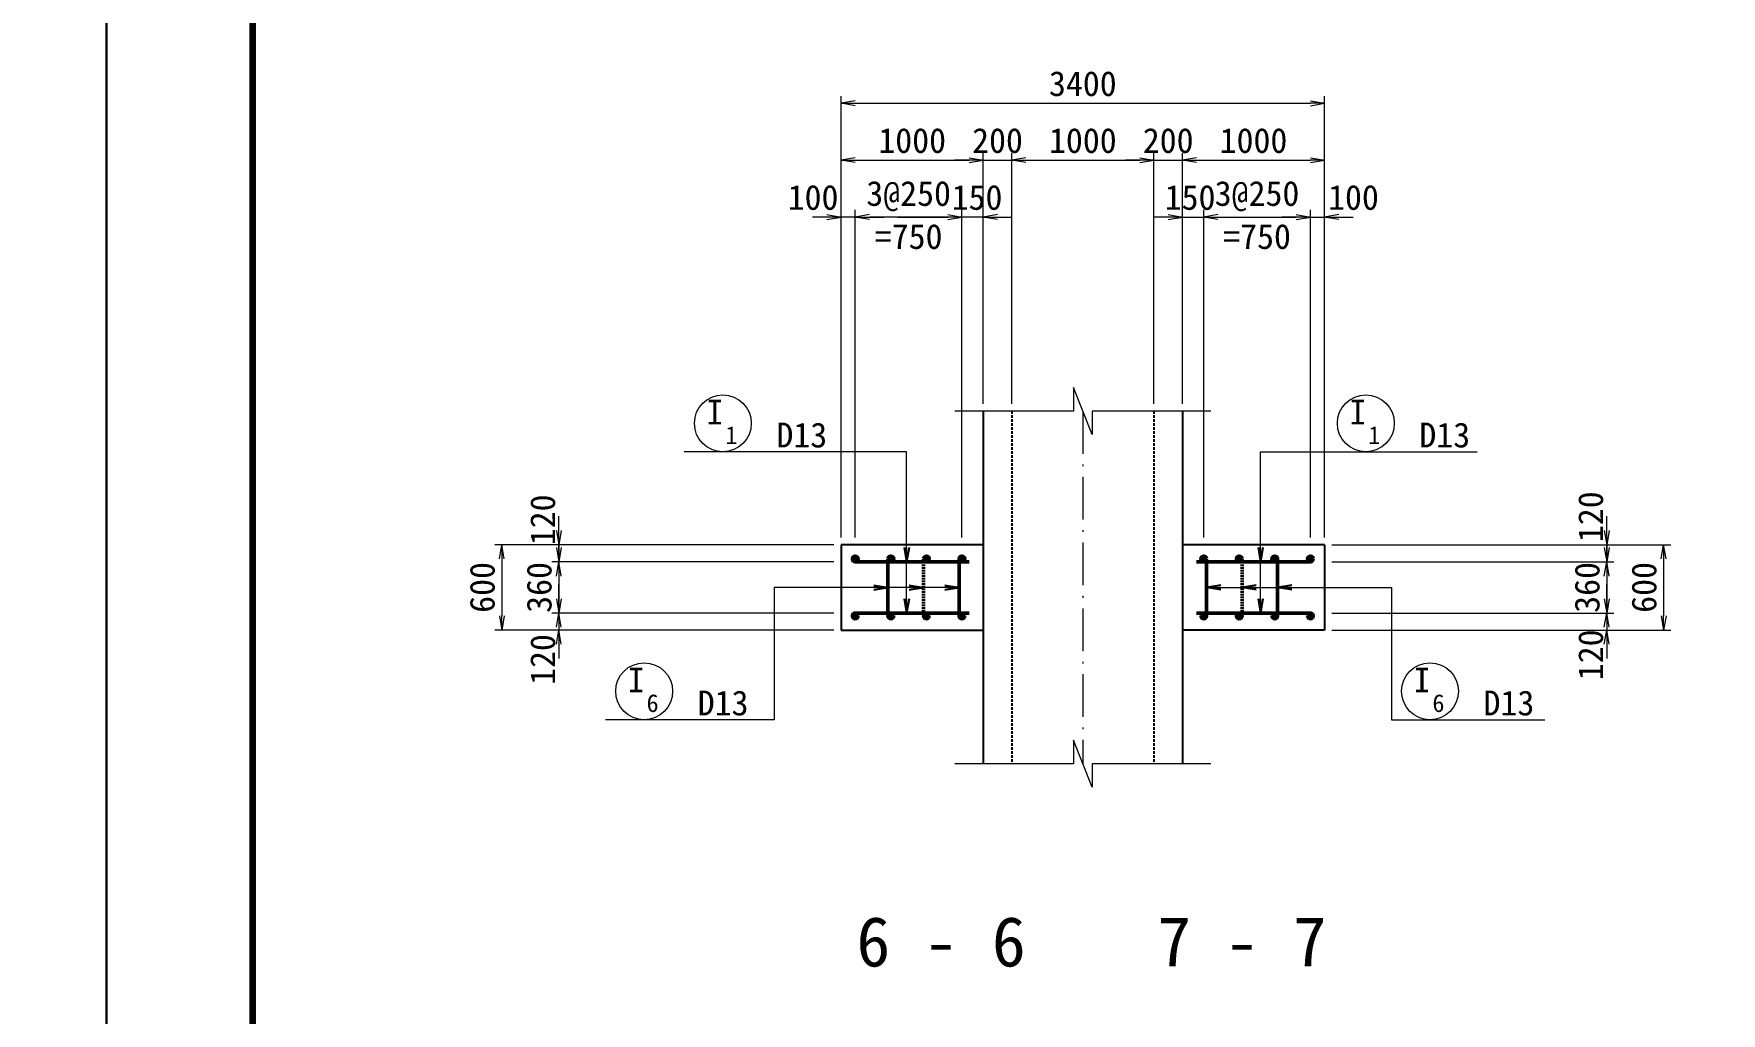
# Model space of a CAD drawing. Header units: millimetres. Extents: x 169470 to 758170, y -17820 to 11880.
# Drawn here: x 631507 to 643373, y -9692 to -2805 of the extents above; entities that cross this region are included whole.
import ezdxf
from ezdxf.enums import TextEntityAlignment as Align

# ---------------------------------------------------------------- set-up
doc = ezdxf.new("R2010")
doc.units = ezdxf.units.MM
doc.header["$LTSCALE"] = 50
doc.header["$PDSIZE"] = 300
doc.linetypes.add('DASHED2', pattern=[0.375, 0.25, -0.125])
doc.linetypes.add('SXF_一点短鎖線', pattern=[9.25, 6, -1.5, 0.25, -1.5])
doc.layers.get('Defpoints').update_dxf_attribs({"color": 151})
for name, color, linetype, lineweight in [('D-BMK', 2, 'SXF_一点短鎖線', 13), ('D-STR', 1, 'Continuous', 25), ('D-STR-DIM', 7, 'Continuous', 13), ('D-STR-HTXT', 7, 'Continuous', 13), ('D-STR-STR1', 2, 'Continuous', 50), ('D-STR-STR2', 6, 'Continuous', 50), ('D-STR-STR2 @ 1', 6, 'Continuous', 50), ('D-STR-STR3', 4, 'Continuous', 50), ('D-STR-TXT', 7, 'Continuous', 13), ('D-TTL', 2, 'Continuous', 140)]:
    doc.layers.add(name, color=color, linetype=linetype, lineweight=lineweight)
doc.styles.add('YOKO_GOTHIC', font='MS Gothic.ttf')
doc.dimstyles.new('S50', dxfattribs={"dimscale": 50, "dimtxt": 3.5, "dimasz": 2, "dimexe": 1, "dimexo": 1, "dimgap": 1, "dimtad": 1, "dimdec": 0, "dimzin": 1, "dimdsep": 46, "dimtxsty": 'YOKO_GOTHIC', "dimblk": 'OPEN', "dimcen": 0, "dimclrd": 256, "dimclre": 256, "dimclrt": 256, "dimaunit": 1, "dimadec": 3, "dimazin": 0, "dimtfac": 1, "dimtdec": 0, "dimtix": 1, "dimtmove": 2, "dimatfit": 3, "dimldrblk": 'OPEN', "dimfxl": 1, "dimlwd": -1, "dimlwe": -1, "dimarcsym": 2})

# ---------------------------------------------------------------- blocks, each defined once
blk = doc.blocks.new('a')
at = {"layer": 'D-STR-STR2', "lineweight": 50}
for radius in [20, 10]:
    blk.add_circle((0, 0), radius, dxfattribs=at)
blk = doc.blocks.new('_Open')
at = {"color": 0, "linetype": 'ByBlock', "lineweight": -2}
for p, q in [((-1, 0.17), (0, 0)), ((-1, -0.17), (0, 0)), ((0, 0), (-1, 0))]:
    blk.add_line(p, q, dxfattribs=at)
blk = doc.blocks.new('*D2489')
at = {"layer": 'D-STR-DIM', "transparency": 16777216}
for p, q in [((635199, -6298), (635199, -6198)), ((637134, -6398), (635149, -6398)), ((635199, -6398), (635199, -6518)), ((637134, -6518), (635149, -6518)), ((635199, -6618), (635199, -6718))]:
    blk.add_line(p, q, dxfattribs=at)
at = {"layer": 'Defpoints', "color": 0, "transparency": 16777216}
for p in [(637184, -6398), (635199, -6518), (637184, -6518)]:
    blk.add_point(p, dxfattribs=at)
at = {"layer": 'D-STR-DIM', "transparency": 16777216, "xscale": 100, "yscale": 100, "zscale": 100}
for p, rotation in [((635199, -6398), 270), ((635199, -6518), 90)]:
    blk.add_blockref('_Open', p, dxfattribs=dict(at, rotation=rotation))
at = {"layer": 'D-STR-DIM', "transparency": 16777216, "insert": (635087, -6223), "char_height": 175, "attachment_point": 5, "rotation": 90, "style": 'YOKO_GOTHIC'}
blk.add_mtext('120', dxfattribs=at)
blk = doc.blocks.new('*D2490')
at = {"layer": 'D-STR-DIM', "transparency": 16777216}
for p, q in [((635199, -6418), (635199, -6318)), ((637134, -6518), (635149, -6518)), ((635199, -6518), (635199, -6878)), ((637134, -6878), (635149, -6878)), ((635199, -6978), (635199, -7078))]:
    blk.add_line(p, q, dxfattribs=at)
at = {"layer": 'Defpoints', "color": 0, "transparency": 16777216}
for p in [(637184, -6518), (635199, -6878), (637184, -6878)]:
    blk.add_point(p, dxfattribs=at)
at = {"layer": 'D-STR-DIM', "transparency": 16777216, "xscale": 100, "yscale": 100, "zscale": 100}
for p, rotation in [((635199, -6518), 270), ((635199, -6878), 90)]:
    blk.add_blockref('_Open', p, dxfattribs=dict(at, rotation=rotation))
at = {"layer": 'D-STR-DIM', "transparency": 16777216, "insert": (635062, -6698), "char_height": 175, "attachment_point": 5, "rotation": 90, "style": 'YOKO_GOTHIC'}
blk.add_mtext('360', dxfattribs=at)
blk = doc.blocks.new('*D2491')
at = {"layer": 'D-STR-DIM', "transparency": 16777216}
for p, q in [((635199, -6778), (635199, -6678)), ((637134, -6878), (635149, -6878)), ((635199, -6878), (635199, -6998)), ((637134, -6998), (635149, -6998)), ((635199, -7098), (635199, -7198))]:
    blk.add_line(p, q, dxfattribs=at)
at = {"layer": 'Defpoints', "color": 0, "transparency": 16777216}
for p in [(637184, -6878), (635199, -6998), (637184, -6998)]:
    blk.add_point(p, dxfattribs=at)
at = {"layer": 'D-STR-DIM', "transparency": 16777216, "xscale": 100, "yscale": 100, "zscale": 100}
for p, rotation in [((635199, -6878), 270), ((635199, -6998), 90)]:
    blk.add_blockref('_Open', p, dxfattribs=dict(at, rotation=rotation))
at = {"layer": 'D-STR-DIM', "transparency": 16777216, "insert": (635087, -7205), "char_height": 175, "attachment_point": 5, "rotation": 90, "style": 'YOKO_GOTHIC'}
blk.add_mtext('120', dxfattribs=at)
blk = doc.blocks.new('*D2492')
at = {"layer": 'D-STR-DIM', "transparency": 16777216}
for p, q in [((637134, -6398), (634749, -6398)), ((634799, -6498), (634799, -6898)), ((637134, -6998), (634749, -6998))]:
    blk.add_line(p, q, dxfattribs=at)
at = {"layer": 'Defpoints', "color": 0, "transparency": 16777216}
for p in [(637184, -6398), (634799, -6998), (637184, -6998)]:
    blk.add_point(p, dxfattribs=at)
at = {"layer": 'D-STR-DIM', "transparency": 16777216, "xscale": 100, "yscale": 100, "zscale": 100}
for p, rotation in [((634799, -6398), 90), ((634799, -6998), 270)]:
    blk.add_blockref('_Open', p, dxfattribs=dict(at, rotation=rotation))
at = {"layer": 'D-STR-DIM', "transparency": 16777216, "insert": (634662, -6698), "char_height": 175, "attachment_point": 5, "rotation": 90, "style": 'YOKO_GOTHIC'}
blk.add_mtext('600', dxfattribs=at)
blk = doc.blocks.new('*D2493')
at = {"layer": 'D-STR-DIM', "transparency": 16777216}
for p, q in [((642568, -6298), (642568, -6198)), ((640634, -6398), (642618, -6398)), ((642568, -6398), (642568, -6518)), ((640634, -6518), (642618, -6518)), ((642568, -6618), (642568, -6718))]:
    blk.add_line(p, q, dxfattribs=at)
at = {"layer": 'Defpoints', "color": 0, "transparency": 16777216}
for p in [(640584, -6398), (640584, -6518), (642568, -6518)]:
    blk.add_point(p, dxfattribs=at)
at = {"layer": 'D-STR-DIM', "transparency": 16777216, "xscale": 100, "yscale": 100, "zscale": 100}
for p, rotation in [((642568, -6398), 270), ((642568, -6518), 90)]:
    blk.add_blockref('_Open', p, dxfattribs=dict(at, rotation=rotation))
at = {"layer": 'D-STR-DIM', "transparency": 16777216, "insert": (642456, -6201), "char_height": 175, "attachment_point": 5, "rotation": 90, "style": 'YOKO_GOTHIC'}
blk.add_mtext('120', dxfattribs=at)
blk = doc.blocks.new('*D2494')
at = {"layer": 'D-STR-DIM', "transparency": 16777216}
for p, q in [((642568, -6418), (642568, -6318)), ((640634, -6518), (642618, -6518)), ((642568, -6518), (642568, -6878)), ((640634, -6878), (642618, -6878)), ((642568, -6978), (642568, -7078))]:
    blk.add_line(p, q, dxfattribs=at)
at = {"layer": 'Defpoints', "color": 0, "transparency": 16777216}
for p in [(640584, -6518), (640584, -6878), (642568, -6878)]:
    blk.add_point(p, dxfattribs=at)
at = {"layer": 'D-STR-DIM', "transparency": 16777216, "xscale": 100, "yscale": 100, "zscale": 100}
for p, rotation in [((642568, -6518), 270), ((642568, -6878), 90)]:
    blk.add_blockref('_Open', p, dxfattribs=dict(at, rotation=rotation))
at = {"layer": 'D-STR-DIM', "transparency": 16777216, "insert": (642431, -6698), "char_height": 175, "attachment_point": 5, "rotation": 90, "style": 'YOKO_GOTHIC'}
blk.add_mtext('360', dxfattribs=at)
blk = doc.blocks.new('*D2495')
at = {"layer": 'D-STR-DIM', "transparency": 16777216}
for p, q in [((642568, -6778), (642568, -6678)), ((640634, -6878), (642618, -6878)), ((642568, -6878), (642568, -6998)), ((640634, -6998), (642618, -6998)), ((642568, -7098), (642568, -7198))]:
    blk.add_line(p, q, dxfattribs=at)
at = {"layer": 'Defpoints', "color": 0, "transparency": 16777216}
for p in [(640584, -6878), (640584, -6998), (642568, -6998)]:
    blk.add_point(p, dxfattribs=at)
at = {"layer": 'D-STR-DIM', "transparency": 16777216, "xscale": 100, "yscale": 100, "zscale": 100}
for p, rotation in [((642568, -6878), 270), ((642568, -6998), 90)]:
    blk.add_blockref('_Open', p, dxfattribs=dict(at, rotation=rotation))
at = {"layer": 'D-STR-DIM', "transparency": 16777216, "insert": (642456, -7172), "char_height": 175, "attachment_point": 5, "rotation": 90, "style": 'YOKO_GOTHIC'}
blk.add_mtext('120', dxfattribs=at)
blk = doc.blocks.new('*D2496')
at = {"layer": 'D-STR-DIM', "transparency": 16777216}
for p, q in [((640634, -6398), (643018, -6398)), ((642968, -6498), (642968, -6898)), ((640634, -6998), (643018, -6998))]:
    blk.add_line(p, q, dxfattribs=at)
at = {"layer": 'Defpoints', "color": 0, "transparency": 16777216}
for p in [(640584, -6398), (640584, -6998), (642968, -6998)]:
    blk.add_point(p, dxfattribs=at)
at = {"layer": 'D-STR-DIM', "transparency": 16777216, "xscale": 100, "yscale": 100, "zscale": 100}
for p, rotation in [((642968, -6398), 90), ((642968, -6998), 270)]:
    blk.add_blockref('_Open', p, dxfattribs=dict(at, rotation=rotation))
at = {"layer": 'D-STR-DIM', "transparency": 16777216, "insert": (642831, -6698), "char_height": 175, "attachment_point": 5, "rotation": 90, "style": 'YOKO_GOTHIC'}
blk.add_mtext('600', dxfattribs=at)
blk = doc.blocks.new('*D2497')
at = {"layer": 'D-STR-DIM', "transparency": 16777216}
for p, q in [((637184, -6348), (637184, -3244)), ((637284, -3294), (640484, -3294)), ((640584, -6348), (640584, -3244))]:
    blk.add_line(p, q, dxfattribs=at)
at = {"layer": 'Defpoints', "color": 0, "transparency": 16777216}
for p in [(640584, -3294), (637184, -6398), (640584, -6398)]:
    blk.add_point(p, dxfattribs=at)
at = {"layer": 'D-STR-DIM', "transparency": 16777216, "xscale": 100, "yscale": 100, "zscale": 100, "rotation": 180}
blk.add_blockref('_Open', (637184, -3294), dxfattribs=at)
at = {"layer": 'D-STR-DIM', "transparency": 16777216, "xscale": 100, "yscale": 100, "zscale": 100}
blk.add_blockref('_Open', (640584, -3294), dxfattribs=at)
at = {"layer": 'D-STR-DIM', "transparency": 16777216, "insert": (638884, -3157), "char_height": 175, "attachment_point": 5, "style": 'YOKO_GOTHIC'}
blk.add_mtext('3400', dxfattribs=at)
blk = doc.blocks.new('*D2498')
at = {"layer": 'D-STR-DIM', "transparency": 16777216}
for p, q in [((637184, -6348), (637184, -3644)), ((638184, -5408), (638184, -3644)), ((637284, -3694), (638084, -3694))]:
    blk.add_line(p, q, dxfattribs=at)
at = {"layer": 'Defpoints', "color": 0, "transparency": 16777216}
for p in [(638184, -3694), (638184, -5458), (637184, -6398)]:
    blk.add_point(p, dxfattribs=at)
at = {"layer": 'D-STR-DIM', "transparency": 16777216, "xscale": 100, "yscale": 100, "zscale": 100, "rotation": 180}
blk.add_blockref('_Open', (637184, -3694), dxfattribs=at)
at = {"layer": 'D-STR-DIM', "transparency": 16777216, "xscale": 100, "yscale": 100, "zscale": 100}
blk.add_blockref('_Open', (638184, -3694), dxfattribs=at)
at = {"layer": 'D-STR-DIM', "transparency": 16777216, "insert": (637684, -3557), "char_height": 175, "attachment_point": 5, "style": 'YOKO_GOTHIC'}
blk.add_mtext('1000', dxfattribs=at)
blk = doc.blocks.new('*D2499')
at = {"layer": 'D-STR-DIM', "transparency": 16777216}
for p, q in [((638184, -5408), (638184, -3644)), ((638384, -5408), (638384, -3644)), ((638084, -3694), (637984, -3694)), ((638184, -3694), (638384, -3694)), ((638484, -3694), (638584, -3694))]:
    blk.add_line(p, q, dxfattribs=at)
at = {"layer": 'Defpoints', "color": 0, "transparency": 16777216}
for p in [(638384, -3694), (638184, -5458), (638384, -5458)]:
    blk.add_point(p, dxfattribs=at)
at = {"layer": 'D-STR-DIM', "transparency": 16777216, "xscale": 100, "yscale": 100, "zscale": 100}
blk.add_blockref('_Open', (638184, -3694), dxfattribs=at)
at = {"layer": 'D-STR-DIM', "transparency": 16777216, "xscale": 100, "yscale": 100, "zscale": 100, "rotation": 180}
blk.add_blockref('_Open', (638384, -3694), dxfattribs=at)
at = {"layer": 'D-STR-DIM', "transparency": 16777216, "insert": (638284, -3557), "char_height": 175, "attachment_point": 5, "style": 'YOKO_GOTHIC'}
blk.add_mtext('200', dxfattribs=at)
blk = doc.blocks.new('*D2500')
at = {"layer": 'D-STR-DIM', "transparency": 16777216}
for p, q in [((638384, -5408), (638384, -3644)), ((639384, -5408), (639384, -3644)), ((638484, -3694), (639284, -3694))]:
    blk.add_line(p, q, dxfattribs=at)
at = {"layer": 'Defpoints', "color": 0, "transparency": 16777216}
for p in [(639384, -3694), (638384, -5458), (639384, -5458)]:
    blk.add_point(p, dxfattribs=at)
at = {"layer": 'D-STR-DIM', "transparency": 16777216, "xscale": 100, "yscale": 100, "zscale": 100, "rotation": 180}
blk.add_blockref('_Open', (638384, -3694), dxfattribs=at)
at = {"layer": 'D-STR-DIM', "transparency": 16777216, "xscale": 100, "yscale": 100, "zscale": 100}
blk.add_blockref('_Open', (639384, -3694), dxfattribs=at)
at = {"layer": 'D-STR-DIM', "transparency": 16777216, "insert": (638884, -3557), "char_height": 175, "attachment_point": 5, "style": 'YOKO_GOTHIC'}
blk.add_mtext('1000', dxfattribs=at)
blk = doc.blocks.new('*D2501')
at = {"layer": 'D-STR-DIM', "transparency": 16777216}
for p, q in [((639384, -5408), (639384, -3644)), ((639584, -5408), (639584, -3644)), ((639284, -3694), (639184, -3694)), ((639384, -3694), (639584, -3694)), ((639684, -3694), (639784, -3694))]:
    blk.add_line(p, q, dxfattribs=at)
at = {"layer": 'Defpoints', "color": 0, "transparency": 16777216}
for p in [(639584, -3694), (639384, -5458), (639584, -5458)]:
    blk.add_point(p, dxfattribs=at)
at = {"layer": 'D-STR-DIM', "transparency": 16777216, "xscale": 100, "yscale": 100, "zscale": 100}
blk.add_blockref('_Open', (639384, -3694), dxfattribs=at)
at = {"layer": 'D-STR-DIM', "transparency": 16777216, "xscale": 100, "yscale": 100, "zscale": 100, "rotation": 180}
blk.add_blockref('_Open', (639584, -3694), dxfattribs=at)
at = {"layer": 'D-STR-DIM', "transparency": 16777216, "insert": (639484, -3557), "char_height": 175, "attachment_point": 5, "style": 'YOKO_GOTHIC'}
blk.add_mtext('200', dxfattribs=at)
blk = doc.blocks.new('*D2502')
at = {"layer": 'D-STR-DIM', "transparency": 16777216}
for p, q in [((639584, -5408), (639584, -3644)), ((640584, -6348), (640584, -3644)), ((639684, -3694), (640484, -3694))]:
    blk.add_line(p, q, dxfattribs=at)
at = {"layer": 'Defpoints', "color": 0, "transparency": 16777216}
for p in [(640584, -3694), (639584, -5458), (640584, -6398)]:
    blk.add_point(p, dxfattribs=at)
at = {"layer": 'D-STR-DIM', "transparency": 16777216, "xscale": 100, "yscale": 100, "zscale": 100, "rotation": 180}
blk.add_blockref('_Open', (639584, -3694), dxfattribs=at)
at = {"layer": 'D-STR-DIM', "transparency": 16777216, "xscale": 100, "yscale": 100, "zscale": 100}
blk.add_blockref('_Open', (640584, -3694), dxfattribs=at)
at = {"layer": 'D-STR-DIM', "transparency": 16777216, "insert": (640084, -3557), "char_height": 175, "attachment_point": 5, "style": 'YOKO_GOTHIC'}
blk.add_mtext('1000', dxfattribs=at)
blk = doc.blocks.new('*D2503')
at = {"layer": 'D-STR-DIM', "transparency": 16777216}
for p, q in [((639484, -4094), (639384, -4094)), ((639584, -5408), (639584, -4044)), ((639584, -4094), (639734, -4094)), ((639734, -6348), (639734, -4044)), ((639834, -4094), (639934, -4094))]:
    blk.add_line(p, q, dxfattribs=at)
at = {"layer": 'Defpoints', "color": 0, "transparency": 16777216}
for p in [(639734, -4094), (639584, -5458), (639734, -6398)]:
    blk.add_point(p, dxfattribs=at)
at = {"layer": 'D-STR-DIM', "transparency": 16777216, "xscale": 100, "yscale": 100, "zscale": 100}
blk.add_blockref('_Open', (639584, -4094), dxfattribs=at)
at = {"layer": 'D-STR-DIM', "transparency": 16777216, "xscale": 100, "yscale": 100, "zscale": 100, "rotation": 180}
blk.add_blockref('_Open', (639734, -4094), dxfattribs=at)
at = {"layer": 'D-STR-DIM', "transparency": 16777216, "insert": (639638, -3957), "char_height": 175, "attachment_point": 5, "style": 'YOKO_GOTHIC'}
blk.add_mtext('150', dxfattribs=at)
blk = doc.blocks.new('*D2504')
at = {"layer": 'D-STR-DIM', "transparency": 16777216}
for p, q in [((639734, -6348), (639734, -4044)), ((639834, -4094), (640384, -4094)), ((640484, -6348), (640484, -4044))]:
    blk.add_line(p, q, dxfattribs=at)
at = {"layer": 'Defpoints', "color": 0, "transparency": 16777216}
for p in [(640484, -4094), (639734, -6398), (640484, -6398)]:
    blk.add_point(p, dxfattribs=at)
at = {"layer": 'D-STR-DIM', "transparency": 16777216, "xscale": 100, "yscale": 100, "zscale": 100, "rotation": 180}
blk.add_blockref('_Open', (639734, -4094), dxfattribs=at)
at = {"layer": 'D-STR-DIM', "transparency": 16777216, "xscale": 100, "yscale": 100, "zscale": 100}
blk.add_blockref('_Open', (640484, -4094), dxfattribs=at)
at = {"layer": 'D-STR-DIM', "transparency": 16777216, "char_height": 175, "attachment_point": 5, "style": 'YOKO_GOTHIC'}
for s, insert in [('3@250', (640109, -3947)), ('=750', (640109, -4232))]:
    blk.add_mtext(s, dxfattribs=dict(at, insert=insert))
blk = doc.blocks.new('*D2505')
at = {"layer": 'D-STR-DIM', "transparency": 16777216}
for p, q in [((640384, -4094), (640284, -4094)), ((640484, -6348), (640484, -4044)), ((640484, -4094), (640584, -4094)), ((640584, -6348), (640584, -4044)), ((640684, -4094), (640784, -4094))]:
    blk.add_line(p, q, dxfattribs=at)
at = {"layer": 'Defpoints', "color": 0, "transparency": 16777216}
for p in [(640584, -4094), (640484, -6398), (640584, -6398)]:
    blk.add_point(p, dxfattribs=at)
at = {"layer": 'D-STR-DIM', "transparency": 16777216, "xscale": 100, "yscale": 100, "zscale": 100}
blk.add_blockref('_Open', (640484, -4094), dxfattribs=at)
at = {"layer": 'D-STR-DIM', "transparency": 16777216, "xscale": 100, "yscale": 100, "zscale": 100, "rotation": 180}
blk.add_blockref('_Open', (640584, -4094), dxfattribs=at)
at = {"layer": 'D-STR-DIM', "transparency": 16777216, "insert": (640787, -3957), "char_height": 175, "attachment_point": 5, "style": 'YOKO_GOTHIC'}
blk.add_mtext('100', dxfattribs=at)
blk = doc.blocks.new('*D2506')
at = {"layer": 'D-STR-DIM', "transparency": 16777216}
for p, q in [((637934, -4094), (637834, -4094)), ((638034, -6348), (638034, -4044)), ((638184, -4094), (638034, -4094)), ((638184, -5408), (638184, -4044)), ((638284, -4094), (638384, -4094))]:
    blk.add_line(p, q, dxfattribs=at)
at = {"layer": 'Defpoints', "color": 0, "transparency": 16777216}
for p in [(638034, -4094), (638184, -5458), (638034, -6398)]:
    blk.add_point(p, dxfattribs=at)
at = {"layer": 'D-STR-DIM', "transparency": 16777216, "xscale": 100, "yscale": 100, "zscale": 100}
blk.add_blockref('_Open', (638034, -4094), dxfattribs=at)
at = {"layer": 'D-STR-DIM', "transparency": 16777216, "xscale": 100, "yscale": 100, "zscale": 100, "rotation": 180}
blk.add_blockref('_Open', (638184, -4094), dxfattribs=at)
at = {"layer": 'D-STR-DIM', "transparency": 16777216, "insert": (638140, -3957), "char_height": 175, "attachment_point": 5, "style": 'YOKO_GOTHIC'}
blk.add_mtext('150', dxfattribs=at)
blk = doc.blocks.new('*D2507')
at = {"layer": 'D-STR-DIM', "transparency": 16777216}
for p, q in [((637284, -6348), (637284, -4044)), ((637934, -4094), (637384, -4094)), ((638034, -6348), (638034, -4044))]:
    blk.add_line(p, q, dxfattribs=at)
at = {"layer": 'Defpoints', "color": 0, "transparency": 16777216}
for p in [(637284, -4094), (637284, -6398), (638034, -6398)]:
    blk.add_point(p, dxfattribs=at)
at = {"layer": 'D-STR-DIM', "transparency": 16777216, "xscale": 100, "yscale": 100, "zscale": 100, "rotation": 180}
blk.add_blockref('_Open', (637284, -4094), dxfattribs=at)
at = {"layer": 'D-STR-DIM', "transparency": 16777216, "xscale": 100, "yscale": 100, "zscale": 100}
blk.add_blockref('_Open', (638034, -4094), dxfattribs=at)
at = {"layer": 'D-STR-DIM', "transparency": 16777216, "char_height": 175, "attachment_point": 5, "style": 'YOKO_GOTHIC'}
for s, insert in [('3@250', (637659, -3947)), ('=750', (637659, -4232))]:
    blk.add_mtext(s, dxfattribs=dict(at, insert=insert))
blk = doc.blocks.new('*D2508')
at = {"layer": 'D-STR-DIM', "transparency": 16777216}
for p, q in [((637084, -4094), (636984, -4094)), ((637184, -6348), (637184, -4044)), ((637284, -4094), (637184, -4094)), ((637284, -6348), (637284, -4044)), ((637384, -4094), (637484, -4094))]:
    blk.add_line(p, q, dxfattribs=at)
at = {"layer": 'Defpoints', "color": 0, "transparency": 16777216}
for p in [(637184, -4094), (637184, -6398), (637284, -6398)]:
    blk.add_point(p, dxfattribs=at)
at = {"layer": 'D-STR-DIM', "transparency": 16777216, "xscale": 100, "yscale": 100, "zscale": 100}
blk.add_blockref('_Open', (637184, -4094), dxfattribs=at)
at = {"layer": 'D-STR-DIM', "transparency": 16777216, "xscale": 100, "yscale": 100, "zscale": 100, "rotation": 180}
blk.add_blockref('_Open', (637284, -4094), dxfattribs=at)
at = {"layer": 'D-STR-DIM', "transparency": 16777216, "insert": (636987, -3957), "char_height": 175, "attachment_point": 5, "style": 'YOKO_GOTHIC'}
blk.add_mtext('100', dxfattribs=at)

msp = doc.modelspace()

# ---------------------------------------------------------------- linework, layer by layer
at = {"layer": 'D-BMK'}
msp.add_line((638883.8, -5457.99), (638883.8, -7938.11), dxfattribs=at)
at = {"layer": 'D-STR'}
for p, q in [((638183.8, -5457.99), (638183.8, -6998.05)), ((639583.8, -5457.99), (639583.8, -6998.05)), ((638183.8, -6398.05), (637183.8, -6398.05)), ((637183.8, -6398.05), (637183.8, -6998.05)), ((640583.8, -6398.05), (639583.8, -6398.05)), ((640583.8, -6398.05), (640583.8, -6998.05)), ((637183.8, -6998.05), (638183.8, -6998.05)), ((638183.8, -6998.05), (638183.8, -7938.11)), ((640583.8, -6998.05), (639583.8, -6998.05)), ((639583.8, -6998.05), (639583.8, -7938.11))]:
    msp.add_line(p, q, dxfattribs=at)
at = {"layer": 'D-STR', "linetype": 'DASHED2', "ltscale": 1.5}
for p, q in [((638383.8, -5457.99), (638383.8, -7938.11)), ((639383.8, -5457.99), (639383.8, -7938.11))]:
    msp.add_line(p, q, dxfattribs=at)
at = {"layer": 'D-STR-DIM'}
for p, q in [((637583.8, -4094.08), (637933.8, -4094.08)), ((639833.8, -4094.08), (640183.8, -4094.08))]:
    msp.add_line(p, q, dxfattribs=at)
at = {"layer": 'D-STR-HTXT'}
for p, q in [((636714.02, -7627.92), (635527.75, -7627.92)), ((641053.59, -7627.92), (642133.31, -7627.92))]:
    msp.add_line(p, q, dxfattribs=at)
for points in [[(639783.8, -5457.99), (638948.8, -5457.99), (638948.8, -5622.99), (638818.8, -5292.99), (638818.8, -5457.99), (637983.8, -5457.99)], [(639783.8, -7938.11), (638948.8, -7938.11), (638948.8, -8103.11), (638818.8, -7773.11), (638818.8, -7938.11), (637983.8, -7938.11)]]:
    msp.add_lwpolyline(points, dxfattribs=at)
for centre in [(636352.75, -5543.91), (640873.82, -5543.91), (635799.32, -7427.92), (641325.16, -7427.92)]:
    msp.add_circle(centre, 200, dxfattribs=at)
at = {"layer": 'D-STR-STR1'}
for p, q in [((638083.8, -6518.05), (637283.8, -6518.05)), ((639683.8, -6518.05), (640483.8, -6518.05)), ((637283.8, -6878.05), (638083.8, -6878.05)), ((640483.8, -6878.05), (639683.8, -6878.05))]:
    msp.add_line(p, q, dxfattribs=at)
at = {"layer": 'D-STR-STR3'}
for p, q in [((637513.8, -6518.05), (637513.8, -6878.05)), ((638013.8, -6518.05), (638013.8, -6878.05)), ((639753.8, -6518.05), (639753.8, -6878.05)), ((640253.8, -6518.05), (640253.8, -6878.05))]:
    msp.add_line(p, q, dxfattribs=at)
at = {"layer": 'D-STR-STR3', "linetype": 'DASHED2'}
for p, q in [((637763.8, -6518.05), (637763.8, -6878.05)), ((640003.8, -6518.05), (640003.8, -6878.05))]:
    msp.add_line(p, q, dxfattribs=at)
at = {"layer": 'D-TTL'}
msp.add_lwpolyline([(633044.53, 10780), (633044.53, -16720), (673044.53, -16720), (673044.53, 10780)], close=True, dxfattribs=at)
at = {"layer": 'Defpoints', "color": 1}
for points in [[(589969.53, 11880), (589969.53, -17820), (632019.53, -17820), (632019.53, 11880)], [(632019.53, 11880), (632019.53, -17820), (674069.53, -17820), (674069.53, 11880)]]:
    msp.add_lwpolyline(points, close=True, dxfattribs=at)

# ---------------------------------------------------------------- block references
at = {"layer": 'D-STR-STR2 @ 1', "xscale": -1}
for p in [(637283.8, -6498.05), (637533.8, -6498.05), (637783.8, -6498.05), (638033.8, -6498.05)]:
    msp.add_blockref('a', p, dxfattribs=at)
at = {"layer": 'D-STR-STR2 @ 1'}
for p in [(639733.8, -6498.05), (639983.8, -6498.05), (640233.8, -6498.05), (640483.8, -6498.05)]:
    msp.add_blockref('a', p, dxfattribs=at)
at = {"layer": 'D-STR-STR2 @ 1', "rotation": 180}
for p in [(637283.8, -6898.05), (637533.8, -6898.05), (637783.8, -6898.05), (638033.8, -6898.05)]:
    msp.add_blockref('a', p, dxfattribs=at)
at = {"layer": 'D-STR-STR2 @ 1', "xscale": -1, "rotation": 180}
for p in [(639733.8, -6898.05), (639983.8, -6898.05), (640233.8, -6898.05), (640483.8, -6898.05)]:
    msp.add_blockref('a', p, dxfattribs=at)

# ---------------------------------------------------------------- texts
at = {"layer": 'D-STR-TXT', "style": 'YOKO_GOTHIC'}
for s, height, p in [('I', 175, (636296.48, -5552.23)), ('I', 175, (640817.54, -5552.23)), ('1', 125, (636412.14, -5690.03)), ('1', 125, (640933.2, -5690.03)), ('I', 175, (635743.05, -7436.23)), ('I', 175, (641268.88, -7436.23)), ('6', 125, (635858.71, -7574.04)), ('6', 125, (641384.54, -7574.04)), ('6 - 6', 350, (637887.28, -9363.21)), ('7 - 7', 350, (640003.22, -9363.21))]:
    msp.add_text(s, height=height, dxfattribs=at).set_placement(p, align=Align.CENTER)
for p in [(636729.28, -5713.91), (641250.34, -5713.91), (636175.84, -7597.92), (641701.68, -7597.92)]:
    msp.add_text('D13', height=175, dxfattribs=at).set_placement(p)

# ---------------------------------------------------------------- dimensions: what is measured, and where the dimension line sits
at = {"layer": 'D-STR-DIM'}
for base, p1, p2, picture, middle in [((640583.8, -3294.08), (637183.8, -6398.05), (640583.8, -6398.05), '*D2497', (638883.8, -3156.58)), ((638183.8, -3694.08), (637183.8, -6398.05), (638183.8, -5457.99), '*D2498', (637683.8, -3556.58)), ((638383.8, -3694.08), (638183.8, -5457.99), (638383.8, -5457.99), '*D2499', (638283.8, -3556.58)), ((639383.8, -3694.08), (638383.8, -5457.99), (639383.8, -5457.99), '*D2500', (638883.8, -3556.58)), ((639583.8, -3694.08), (639383.8, -5457.99), (639583.8, -5457.99), '*D2501', (639483.8, -3556.58)), ((640583.8, -3694.08), (639583.8, -5457.99), (640583.8, -6398.05), '*D2502', (640083.8, -3556.58))]:
    dim = msp.add_linear_dim(base=base, p1=p1, p2=p2, dimstyle='S50', dxfattribs=at)
    dim.commit()
    dim.dimension.update_dxf_attribs({"geometry": picture, "text_midpoint": middle})
for base, p1, p2, angle, picture, middle in [((637183.8, -4094.08), (637283.8, -6398.05), (637183.8, -6398.05), 180, '*D2508', (636986.68, -3956.58)), ((638033.8, -4094.08), (638183.8, -5457.99), (638033.8, -6398.05), 180, '*D2506', (638139.77, -3956.58)), ((635199.28, -6518.05), (637183.8, -6398.05), (637183.8, -6518.05), 90, '*D2489', (635086.78, -6223.13)), ((642568.33, -6518.05), (640583.8, -6398.05), (640583.8, -6518.05), 90, '*D2493', (642455.83, -6200.88)), ((635199.28, -6998.05), (637183.8, -6878.05), (637183.8, -6998.05), 90, '*D2491', (635086.78, -7204.55)), ((642568.33, -6998.05), (640583.8, -6878.05), (640583.8, -6998.05), 90, '*D2495', (642455.83, -7171.8))]:
    dim = msp.add_linear_dim(base=base, p1=p1, p2=p2, angle=angle, dimstyle='S50', dxfattribs=at)
    dim.commit()
    dim.dimension.update_dxf_attribs({"geometry": picture, "text_midpoint": middle, "dimtype": 160})
dim = msp.add_linear_dim(base=(637283.8, -4094.08), p1=(638033.8, -6398.05), p2=(637283.8, -6398.05), angle=180, text='3@250\\X=<>', dimstyle='S50', dxfattribs=at)
dim.commit()
dim.dimension.update_dxf_attribs({"geometry": '*D2507', "text_midpoint": (637658.8, -4094.08)})
for base, p1, p2, picture, middle in [((639733.8, -4094.08), (639583.8, -5457.99), (639733.8, -6398.05), '*D2503', (639637.98, -3956.58)), ((640583.8, -4094.08), (640483.8, -6398.05), (640583.8, -6398.05), '*D2505', (640786.87, -3956.58))]:
    dim = msp.add_linear_dim(base=base, p1=p1, p2=p2, dimstyle='S50', dxfattribs=at)
    dim.commit()
    dim.dimension.update_dxf_attribs({"geometry": picture, "text_midpoint": middle, "dimtype": 160})
dim = msp.add_linear_dim(base=(640483.8, -4094.08), p1=(639733.8, -6398.05), p2=(640483.8, -6398.05), text='3@250\\X=<>', dimstyle='S50', dxfattribs=at)
dim.commit()
dim.dimension.update_dxf_attribs({"geometry": '*D2504', "text_midpoint": (640108.8, -4094.08)})
for base, p1, p2, picture, middle in [((634799.28, -6998.05), (637183.8, -6398.05), (637183.8, -6998.05), '*D2492', (634661.78, -6698.05)), ((635199.28, -6878.05), (637183.8, -6518.05), (637183.8, -6878.05), '*D2490', (635061.78, -6698.05)), ((642568.33, -6878.05), (640583.8, -6518.05), (640583.8, -6878.05), '*D2494', (642430.83, -6698.05)), ((642968.33, -6998.05), (640583.8, -6398.05), (640583.8, -6998.05), '*D2496', (642830.83, -6698.05))]:
    dim = msp.add_linear_dim(base=base, p1=p1, p2=p2, angle=90, dimstyle='S50', dxfattribs=at)
    dim.commit()
    dim.dimension.update_dxf_attribs({"geometry": picture, "text_midpoint": middle})

# ---------------------------------------------------------------- leaders
at = {"layer": 'D-STR-HTXT'}
for points in [[(637644.7, -6878.05), (637644.7, -5743.91), (636081.19, -5743.91)], [(640132.81, -6878.05), (640132.81, -5743.91), (641656.53, -5743.91)], [(637644.7, -6518.05), (637644.7, -6263.06)], [(640132.81, -6518.05), (640132.81, -6263.06)], [(638013.8, -6698.05), (636714.02, -6698.05), (636714.02, -7627.92)], [(637513.8, -6698.05), (637190.79, -6698.05)], [(637763.8, -6698.05), (637440.79, -6698.05)], [(639753.8, -6698.05), (641053.59, -6698.05), (641053.59, -7627.92)], [(640003.8, -6698.05), (640326.82, -6698.05)], [(640253.8, -6698.05), (640726.82, -6698.05)]]:
    msp.add_leader(points, dimstyle='S50', dxfattribs=at)

doc.saveas('drawing.dxf')
